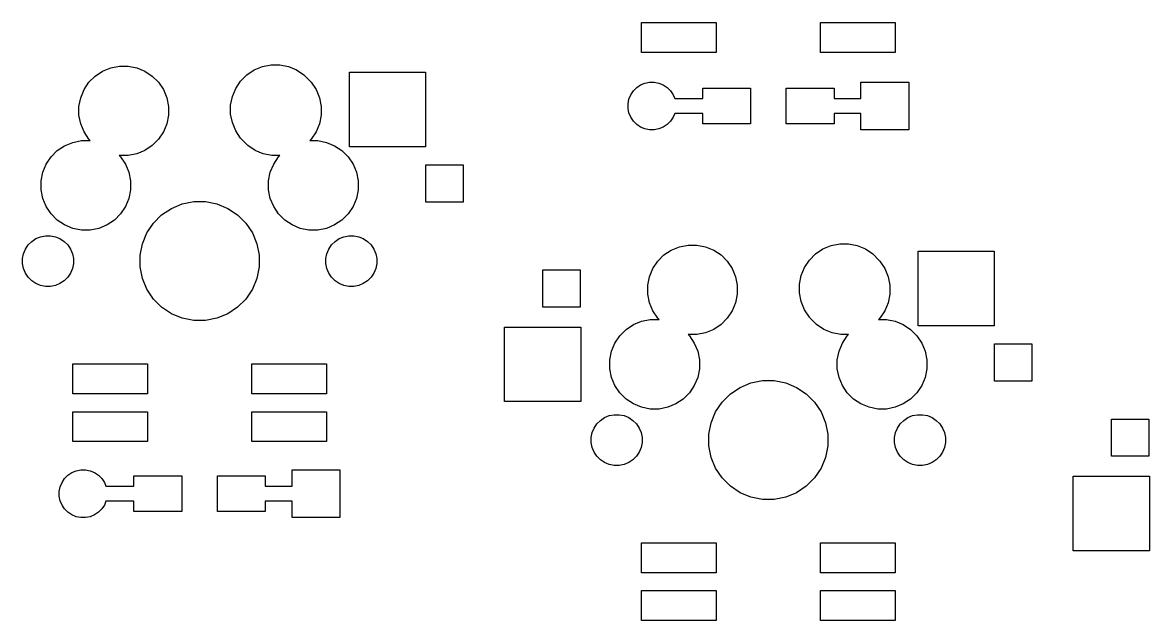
# Model space of a CAD drawing. Extents: x -9 to 124, y -88 to 15.
# Drawn here: x 51.22 to 88.97, y -42.15 to -22.1 of the extents above; entities that cross this region are included whole.
import ezdxf

# ---------------------------------------------------------------- set-up
doc = ezdxf.new("R2010")
doc.units = 0
doc.layers.add('BLACK', color=7, linetype='CONTINUOUS')

msp = doc.modelspace()

# ---------------------------------------------------------------- linework, layer by layer
at = {"layer": 'BLACK', "linetype": 'CONTINUOUS'}
for p, q in [((71.95, -23.1), (71.95, -22.1)), ((71.95, -22.1), (74.45, -22.1)), ((74.45, -22.1), (74.45, -23.1)), ((77.95, -23.1), (77.95, -22.1)), ((77.95, -22.1), (80.45, -22.1)), ((80.45, -22.1), (80.45, -23.1)), ((74.45, -23.1), (71.95, -23.1)), ((80.45, -23.1), (77.95, -23.1)), ((53.6538, -23.8949), (53.8995, -23.7307)), ((53.8995, -23.7307), (54.1725, -23.6176)), ((54.1725, -23.6176), (54.4623, -23.56)), ((54.4623, -23.56), (54.7577, -23.56)), ((54.7577, -23.56), (55.0475, -23.6176)), ((55.0475, -23.6176), (55.3205, -23.7307)), ((55.3205, -23.7307), (55.5662, -23.8949)), ((58.7338, -23.8549), (58.9795, -23.6907)), ((58.9795, -23.6907), (59.2525, -23.5776)), ((59.2525, -23.5776), (59.5423, -23.52)), ((59.5423, -23.52), (59.8377, -23.52)), ((59.8377, -23.52), (60.1275, -23.5776)), ((60.1275, -23.5776), (60.4005, -23.6907)), ((60.4005, -23.6907), (60.6462, -23.8549)), ((62.165, -26.27), (62.165, -23.77)), ((62.165, -23.77), (64.715, -23.77)), ((64.715, -23.77), (64.715, -26.27)), ((53.2807, -24.3495), (53.4449, -24.1038)), ((53.4449, -24.1038), (53.6538, -23.8949)), ((55.5662, -23.8949), (55.7751, -24.1038)), ((55.7751, -24.1038), (55.9393, -24.3495)), ((58.3607, -24.3095), (58.5249, -24.0638)), ((58.5249, -24.0638), (58.7338, -23.8549)), ((60.6462, -23.8549), (60.8551, -24.0638)), ((60.8551, -24.0638), (60.8753, -24.0939)), ((60.8753, -24.0939), (60.8851, -24.1038)), ((60.8851, -24.1038), (61.0493, -24.3495)), ((71.9211, -24.191), (72.0666, -24.1307)), ((72.0666, -24.1307), (72.2212, -24.1)), ((72.2212, -24.1), (72.3788, -24.1)), ((72.3788, -24.1), (72.5334, -24.1307)), ((72.5334, -24.1307), (72.6789, -24.191)), ((79.3, -24.65), (79.3, -24.1)), ((79.3, -24.1), (80.9, -24.1)), ((80.9, -24.1), (80.9, -25.7)), ((53.1676, -24.6225), (53.2807, -24.3495)), ((55.9393, -24.3495), (56.0524, -24.6225)), ((58.2476, -24.5825), (58.3607, -24.3095)), ((61.0493, -24.3495), (61.1624, -24.6225)), ((71.5307, -24.6666), (71.591, -24.5211)), ((71.591, -24.5211), (71.6786, -24.39)), ((71.6786, -24.39), (71.79, -24.2786)), ((71.79, -24.2786), (71.9211, -24.191)), ((72.6789, -24.191), (72.81, -24.2786)), ((72.81, -24.2786), (72.9214, -24.39)), ((72.9214, -24.39), (73.009, -24.5211)), ((73.009, -24.5211), (73.0624, -24.65)), ((74, -24.65), (74, -24.3)), ((74, -24.3), (75.6, -24.3)), ((75.6, -24.3), (75.6, -25.5)), ((76.8, -25.5), (76.8, -24.3)), ((76.8, -24.3), (78.4, -24.3)), ((78.4, -24.3), (78.4, -24.65)), ((53.11, -24.9123), (53.1676, -24.6225)), ((56.0524, -24.6225), (56.11, -24.9123)), ((58.19, -24.8723), (58.2476, -24.5825)), ((58.19, -25.1677), (58.19, -24.8723)), ((61.1624, -24.6225), (61.22, -24.9123)), ((71.5, -24.8212), (71.5307, -24.6666)), ((71.5, -24.9788), (71.5, -24.8212)), ((73.0624, -24.65), (74, -24.65)), ((78.4, -24.65), (79.3, -24.65)), ((53.11, -25.2077), (53.11, -24.9123)), ((53.1676, -25.4975), (53.11, -25.2077)), ((56.11, -25.2077), (56.0524, -25.4975)), ((56.11, -24.9123), (56.11, -25.2077)), ((58.2476, -25.4575), (58.19, -25.1677)), ((61.22, -25.2077), (61.1624, -25.4975)), ((61.22, -24.9123), (61.22, -25.2077)), ((71.5307, -25.1334), (71.5, -24.9788)), ((71.591, -25.2789), (71.5307, -25.1334)), ((71.6786, -25.41), (71.591, -25.2789)), ((73.009, -25.2789), (72.9214, -25.41)), ((73.0624, -25.15), (73.009, -25.2789)), ((74, -25.15), (73.0624, -25.15)), ((74, -25.5), (74, -25.15)), ((79.3, -25.15), (78.4, -25.15)), ((78.4, -25.15), (78.4, -25.5)), ((79.3, -25.7), (79.3, -25.15)), ((53.2807, -25.7705), (53.1676, -25.4975)), ((56.0524, -25.4975), (55.9393, -25.7705)), ((58.3607, -25.7305), (58.2476, -25.4575)), ((61.1624, -25.4975), (61.0493, -25.7705)), ((71.79, -25.5214), (71.6786, -25.41)), ((71.9211, -25.609), (71.79, -25.5214)), ((72.0666, -25.6693), (71.9211, -25.609)), ((72.6789, -25.609), (72.5334, -25.6693)), ((72.81, -25.5214), (72.6789, -25.609)), ((72.9214, -25.41), (72.81, -25.5214)), ((75.6, -25.5), (74, -25.5)), ((78.4, -25.5), (76.8, -25.5)), ((53.4449, -26.0162), (53.2807, -25.7705)), ((53.4889, -26.0602), (53.4449, -26.0162)), ((55.7751, -26.0162), (55.5662, -26.2251)), ((55.9393, -25.7705), (55.7751, -26.0162)), ((58.5249, -25.9762), (58.3607, -25.7305)), ((58.5347, -25.9861), (58.5249, -25.9762)), ((58.5549, -26.0162), (58.5347, -25.9861)), ((58.7638, -26.2251), (58.5549, -26.0162)), ((60.8851, -26.0162), (60.8413, -26.06)), ((61.0493, -25.7705), (60.8851, -26.0162)), ((72.2212, -25.7), (72.0666, -25.6693)), ((72.3788, -25.7), (72.2212, -25.7)), ((72.5334, -25.6693), (72.3788, -25.7)), ((80.9, -25.7), (79.3, -25.7)), ((52.1749, -26.6038), (52.3838, -26.3949)), ((52.3838, -26.3949), (52.6295, -26.2307)), ((52.6295, -26.2307), (52.9025, -26.1176)), ((52.9025, -26.1176), (53.1923, -26.06)), ((53.1923, -26.06), (53.4877, -26.06)), ((53.4877, -26.06), (53.4889, -26.0602)), ((55.3205, -26.3893), (55.0475, -26.5024)), ((55.5662, -26.2251), (55.3205, -26.3893)), ((59.0095, -26.3893), (58.7638, -26.2251)), ((59.2825, -26.5024), (59.0095, -26.3893)), ((60.8413, -26.06), (61.1077, -26.06)), ((61.1077, -26.06), (61.3975, -26.1176)), ((61.3975, -26.1176), (61.6705, -26.2307)), ((61.6705, -26.2307), (61.9162, -26.3949)), ((61.9162, -26.3949), (62.1251, -26.6038)), ((64.715, -26.27), (62.165, -26.27)), ((52.0107, -26.8495), (52.1749, -26.6038)), ((54.4623, -26.56), (54.4611, -26.5598)), ((54.4611, -26.5598), (54.5051, -26.6038)), ((54.7577, -26.56), (54.4623, -26.56)), ((54.5051, -26.6038), (54.6693, -26.8495)), ((55.0475, -26.5024), (54.7577, -26.56)), ((59.5723, -26.56), (59.2825, -26.5024)), ((59.8387, -26.56), (59.5723, -26.56)), ((59.6307, -26.8495), (59.7949, -26.6038)), ((59.7949, -26.6038), (59.8387, -26.56)), ((62.1251, -26.6038), (62.2893, -26.8495)), ((51.84, -27.4123), (51.8976, -27.1225)), ((51.8976, -27.1225), (52.0107, -26.8495)), ((54.6693, -26.8495), (54.7824, -27.1225)), ((54.7824, -27.1225), (54.84, -27.4123)), ((59.46, -27.4123), (59.5176, -27.1225)), ((59.5176, -27.1225), (59.6307, -26.8495)), ((62.2893, -26.8495), (62.4024, -27.1225)), ((62.4024, -27.1225), (62.46, -27.4123)), ((64.725, -28.125), (64.725, -26.875)), ((64.725, -26.875), (65.975, -26.875)), ((65.975, -26.875), (65.975, -28.125)), ((51.84, -27.7077), (51.84, -27.4123)), ((54.84, -27.4123), (54.84, -27.7077)), ((59.46, -27.7077), (59.46, -27.4123)), ((62.46, -27.4123), (62.46, -27.7077)), ((51.8976, -27.9975), (51.84, -27.7077)), ((54.84, -27.7077), (54.7824, -27.9975)), ((59.5176, -27.9975), (59.46, -27.7077)), ((62.46, -27.7077), (62.4024, -27.9975)), ((52.0107, -28.2705), (51.8976, -27.9975)), ((52.1749, -28.5162), (52.0107, -28.2705)), ((54.6693, -28.2705), (54.5051, -28.5162)), ((54.7824, -27.9975), (54.6693, -28.2705)), ((56.2055, -28.333), (56.5684, -28.1827)), ((56.5684, -28.1827), (56.9536, -28.1061)), ((56.9536, -28.1061), (57.3464, -28.1061)), ((57.3464, -28.1061), (57.7316, -28.1827)), ((57.7316, -28.1827), (58.0945, -28.333)), ((59.6307, -28.2705), (59.5176, -27.9975)), ((59.7949, -28.5162), (59.6307, -28.2705)), ((62.2893, -28.2705), (62.1251, -28.5162)), ((62.4024, -27.9975), (62.2893, -28.2705)), ((65.975, -28.125), (64.725, -28.125)), ((52.3838, -28.7251), (52.1749, -28.5162)), ((54.5051, -28.5162), (54.2962, -28.7251)), ((55.6012, -28.829), (55.879, -28.5512)), ((55.879, -28.5512), (56.2055, -28.333)), ((58.0945, -28.333), (58.421, -28.5512)), ((58.421, -28.5512), (58.6988, -28.829)), ((60.0038, -28.7251), (59.7949, -28.5162)), ((62.1251, -28.5162), (61.9162, -28.7251)), ((52.6295, -28.8893), (52.3838, -28.7251)), ((52.9025, -29.0024), (52.6295, -28.8893)), ((53.1923, -29.06), (52.9025, -29.0024)), ((53.4877, -29.06), (53.1923, -29.06)), ((53.7775, -29.0024), (53.4877, -29.06)), ((54.0505, -28.8893), (53.7775, -29.0024)), ((54.2962, -28.7251), (54.0505, -28.8893)), ((55.383, -29.1555), (55.6012, -28.829)), ((58.6988, -28.829), (58.917, -29.1555)), ((60.2495, -28.8893), (60.0038, -28.7251)), ((60.5225, -29.0024), (60.2495, -28.8893)), ((60.8123, -29.06), (60.5225, -29.0024)), ((61.1077, -29.06), (60.8123, -29.06)), ((61.3975, -29.0024), (61.1077, -29.06)), ((61.6705, -28.8893), (61.3975, -29.0024)), ((61.9162, -28.7251), (61.6705, -28.8893)), ((51.4091, -29.5576), (51.5276, -29.4391)), ((51.5276, -29.4391), (51.6669, -29.3459)), ((51.6669, -29.3459), (51.8218, -29.2818)), ((51.8218, -29.2818), (51.9862, -29.2491)), ((51.9862, -29.2491), (52.1538, -29.2491)), ((52.1538, -29.2491), (52.3182, -29.2818)), ((52.3182, -29.2818), (52.4731, -29.3459)), ((52.4731, -29.3459), (52.6124, -29.4391)), ((52.6124, -29.4391), (52.7309, -29.5576)), ((55.2327, -29.5184), (55.383, -29.1555)), ((58.917, -29.1555), (59.0673, -29.5184)), ((61.5691, -29.5576), (61.6876, -29.4391)), ((61.6876, -29.4391), (61.8269, -29.3459)), ((61.8269, -29.3459), (61.9818, -29.2818)), ((61.9818, -29.2818), (62.1462, -29.2491)), ((62.1462, -29.2491), (62.3138, -29.2491)), ((62.3138, -29.2491), (62.4782, -29.2818)), ((62.4782, -29.2818), (62.6331, -29.3459)), ((62.6331, -29.3459), (62.7724, -29.4391)), ((62.7724, -29.4391), (62.8909, -29.5576)), ((51.2518, -29.8518), (51.3159, -29.6969)), ((51.3159, -29.6969), (51.4091, -29.5576)), ((52.7309, -29.5576), (52.8241, -29.6969)), ((52.8241, -29.6969), (52.8882, -29.8518)), ((55.1561, -29.9036), (55.2327, -29.5184)), ((59.0673, -29.5184), (59.1439, -29.9036)), ((61.4118, -29.8518), (61.4759, -29.6969)), ((61.4759, -29.6969), (61.5691, -29.5576)), ((62.8909, -29.5576), (62.9841, -29.6969)), ((62.9841, -29.6969), (63.0482, -29.8518)), ((72.7038, -29.8949), (72.9495, -29.7307)), ((72.9495, -29.7307), (73.2225, -29.6176)), ((73.2225, -29.6176), (73.5123, -29.56)), ((73.5123, -29.56), (73.8077, -29.56)), ((73.8077, -29.56), (74.0975, -29.6176)), ((74.0975, -29.6176), (74.3705, -29.7307)), ((74.3705, -29.7307), (74.6162, -29.8949)), ((77.7838, -29.8549), (78.0295, -29.6907)), ((78.0295, -29.6907), (78.3025, -29.5776)), ((78.3025, -29.5776), (78.5923, -29.52)), ((78.5923, -29.52), (78.8877, -29.52)), ((78.8877, -29.52), (79.1775, -29.5776)), ((79.1775, -29.5776), (79.4505, -29.6907)), ((79.4505, -29.6907), (79.6962, -29.8549)), ((81.215, -32.27), (81.215, -29.77)), ((81.215, -29.77), (83.765, -29.77)), ((83.765, -29.77), (83.765, -32.27)), ((51.2191, -30.0162), (51.2518, -29.8518)), ((51.2191, -30.1838), (51.2191, -30.0162)), ((51.2518, -30.3482), (51.2191, -30.1838)), ((52.8882, -29.8518), (52.9209, -30.0162)), ((52.9209, -30.1838), (52.8882, -30.3482)), ((52.9209, -30.0162), (52.9209, -30.1838)), ((55.1561, -30.2964), (55.1561, -29.9036)), ((59.1439, -29.9036), (59.1439, -30.2964)), ((61.3791, -30.0162), (61.4118, -29.8518)), ((61.3791, -30.1838), (61.3791, -30.0162)), ((61.4118, -30.3482), (61.3791, -30.1838)), ((63.0482, -29.8518), (63.0809, -30.0162)), ((63.0809, -30.1838), (63.0482, -30.3482)), ((63.0809, -30.0162), (63.0809, -30.1838)), ((72.3307, -30.3495), (72.4949, -30.1038)), ((72.4949, -30.1038), (72.7038, -29.8949)), ((74.6162, -29.8949), (74.8251, -30.1038)), ((74.8251, -30.1038), (74.9893, -30.3495)), ((77.4107, -30.3095), (77.5749, -30.0638)), ((77.5749, -30.0638), (77.7838, -29.8549)), ((79.6962, -29.8549), (79.9051, -30.0638)), ((79.9051, -30.0638), (79.9253, -30.0939)), ((79.9253, -30.0939), (79.9351, -30.1038)), ((79.9351, -30.1038), (80.0993, -30.3495)), ((51.3159, -30.5031), (51.2518, -30.3482)), ((51.4091, -30.6424), (51.3159, -30.5031)), ((52.8241, -30.5031), (52.7309, -30.6424)), ((52.8882, -30.3482), (52.8241, -30.5031)), ((55.2327, -30.6816), (55.1561, -30.2964)), ((59.1439, -30.2964), (59.0673, -30.6816)), ((61.4759, -30.5031), (61.4118, -30.3482)), ((61.5691, -30.6424), (61.4759, -30.5031)), ((62.9841, -30.5031), (62.8909, -30.6424)), ((63.0482, -30.3482), (62.9841, -30.5031)), ((68.645, -31.645), (68.645, -30.395)), ((68.645, -30.395), (69.895, -30.395)), ((69.895, -30.395), (69.895, -31.645)), ((72.2176, -30.6225), (72.3307, -30.3495)), ((74.9893, -30.3495), (75.1024, -30.6225)), ((77.2976, -30.5825), (77.4107, -30.3095)), ((80.0993, -30.3495), (80.2124, -30.6225)), ((51.5276, -30.7609), (51.4091, -30.6424)), ((51.6669, -30.8541), (51.5276, -30.7609)), ((51.8218, -30.9182), (51.6669, -30.8541)), ((51.9862, -30.9509), (51.8218, -30.9182)), ((52.1538, -30.9509), (51.9862, -30.9509)), ((52.3182, -30.9182), (52.1538, -30.9509)), ((52.4731, -30.8541), (52.3182, -30.9182)), ((52.6124, -30.7609), (52.4731, -30.8541)), ((52.7309, -30.6424), (52.6124, -30.7609)), ((55.383, -31.0445), (55.2327, -30.6816)), ((59.0673, -30.6816), (58.917, -31.0445)), ((61.6876, -30.7609), (61.5691, -30.6424)), ((61.8269, -30.8541), (61.6876, -30.7609)), ((61.9818, -30.9182), (61.8269, -30.8541)), ((62.1462, -30.9509), (61.9818, -30.9182)), ((62.3138, -30.9509), (62.1462, -30.9509)), ((62.4782, -30.9182), (62.3138, -30.9509)), ((62.6331, -30.8541), (62.4782, -30.9182)), ((62.7724, -30.7609), (62.6331, -30.8541)), ((62.8909, -30.6424), (62.7724, -30.7609)), ((72.16, -30.9123), (72.2176, -30.6225)), ((72.16, -31.2077), (72.16, -30.9123)), ((75.1024, -30.6225), (75.16, -30.9123)), ((75.16, -30.9123), (75.16, -31.2077)), ((77.24, -30.8723), (77.2976, -30.5825)), ((77.24, -31.1677), (77.24, -30.8723)), ((80.2124, -30.6225), (80.27, -30.9123)), ((80.27, -30.9123), (80.27, -31.2077)), ((55.6012, -31.371), (55.383, -31.0445)), ((58.917, -31.0445), (58.6988, -31.371)), ((72.2176, -31.4975), (72.16, -31.2077)), ((75.16, -31.2077), (75.1024, -31.4975)), ((77.2976, -31.4575), (77.24, -31.1677)), ((80.27, -31.2077), (80.2124, -31.4975)), ((55.879, -31.6488), (55.6012, -31.371)), ((56.2055, -31.867), (55.879, -31.6488)), ((58.421, -31.6488), (58.0945, -31.867)), ((58.6988, -31.371), (58.421, -31.6488)), ((69.895, -31.645), (68.645, -31.645)), ((72.3307, -31.7705), (72.2176, -31.4975)), ((75.1024, -31.4975), (74.9893, -31.7705)), ((77.4107, -31.7305), (77.2976, -31.4575)), ((80.2124, -31.4975), (80.0993, -31.7705)), ((56.5684, -32.0173), (56.2055, -31.867)), ((56.9536, -32.0939), (56.5684, -32.0173)), ((57.7316, -32.0173), (57.3464, -32.0939)), ((58.0945, -31.867), (57.7316, -32.0173)), ((71.9525, -32.1176), (72.2423, -32.06)), ((72.2423, -32.06), (72.5377, -32.06)), ((72.4949, -32.0162), (72.3307, -31.7705)), ((72.5389, -32.0602), (72.4949, -32.0162)), ((72.5377, -32.06), (72.5389, -32.0602)), ((74.8251, -32.0162), (74.6162, -32.2251)), ((74.9893, -31.7705), (74.8251, -32.0162)), ((77.5749, -31.9762), (77.4107, -31.7305)), ((77.5847, -31.9861), (77.5749, -31.9762)), ((77.6049, -32.0162), (77.5847, -31.9861)), ((77.8138, -32.2251), (77.6049, -32.0162)), ((79.9351, -32.0162), (79.8913, -32.06)), ((79.8913, -32.06), (80.1577, -32.06)), ((80.0993, -31.7705), (79.9351, -32.0162)), ((80.1577, -32.06), (80.4475, -32.1176)), ((57.3464, -32.0939), (56.9536, -32.0939)), ((67.365, -34.81), (67.365, -32.31)), ((67.365, -32.31), (69.915, -32.31)), ((69.915, -32.31), (69.915, -34.81)), ((71.2249, -32.6038), (71.4338, -32.3949)), ((71.4338, -32.3949), (71.6795, -32.2307)), ((71.6795, -32.2307), (71.9525, -32.1176)), ((74.3705, -32.3893), (74.0975, -32.5024)), ((74.6162, -32.2251), (74.3705, -32.3893)), ((78.0595, -32.3893), (77.8138, -32.2251)), ((78.3325, -32.5024), (78.0595, -32.3893)), ((80.4475, -32.1176), (80.7205, -32.2307)), ((80.7205, -32.2307), (80.9662, -32.3949)), ((80.9662, -32.3949), (81.1751, -32.6038)), ((83.765, -32.27), (81.215, -32.27)), ((71.0607, -32.8495), (71.2249, -32.6038)), ((73.5123, -32.56), (73.5111, -32.5598)), ((73.5111, -32.5598), (73.5551, -32.6038)), ((73.8077, -32.56), (73.5123, -32.56)), ((73.5551, -32.6038), (73.7193, -32.8495)), ((74.0975, -32.5024), (73.8077, -32.56)), ((78.6223, -32.56), (78.3325, -32.5024)), ((78.8887, -32.56), (78.6223, -32.56)), ((78.6807, -32.8495), (78.8449, -32.6038)), ((78.8449, -32.6038), (78.8887, -32.56)), ((81.1751, -32.6038), (81.3393, -32.8495)), ((70.89, -33.4123), (70.9476, -33.1225)), ((70.9476, -33.1225), (71.0607, -32.8495)), ((73.7193, -32.8495), (73.8324, -33.1225)), ((73.8324, -33.1225), (73.89, -33.4123)), ((78.51, -33.4123), (78.5676, -33.1225)), ((78.5676, -33.1225), (78.6807, -32.8495)), ((81.3393, -32.8495), (81.4524, -33.1225)), ((81.4524, -33.1225), (81.51, -33.4123)), ((83.775, -34.125), (83.775, -32.875)), ((83.775, -32.875), (85.025, -32.875)), ((85.025, -32.875), (85.025, -34.125)), ((52.9, -34.55), (52.9, -33.55)), ((52.9, -33.55), (55.4, -33.55)), ((55.4, -33.55), (55.4, -34.55)), ((58.9, -34.55), (58.9, -33.55)), ((58.9, -33.55), (61.4, -33.55)), ((61.4, -33.55), (61.4, -34.55)), ((70.89, -33.7077), (70.89, -33.4123)), ((73.89, -33.4123), (73.89, -33.7077)), ((78.51, -33.7077), (78.51, -33.4123)), ((81.51, -33.4123), (81.51, -33.7077)), ((70.9476, -33.9975), (70.89, -33.7077)), ((73.89, -33.7077), (73.8324, -33.9975)), ((78.5676, -33.9975), (78.51, -33.7077)), ((81.51, -33.7077), (81.4524, -33.9975)), ((71.0607, -34.2705), (70.9476, -33.9975)), ((71.2249, -34.5162), (71.0607, -34.2705)), ((73.7193, -34.2705), (73.5551, -34.5162)), ((73.8324, -33.9975), (73.7193, -34.2705)), ((74.929, -34.5512), (75.2555, -34.333)), ((75.2555, -34.333), (75.6184, -34.1827)), ((75.6184, -34.1827), (76.0036, -34.1061)), ((76.0036, -34.1061), (76.3964, -34.1061)), ((76.3964, -34.1061), (76.7816, -34.1827)), ((76.7816, -34.1827), (77.1445, -34.333)), ((77.1445, -34.333), (77.471, -34.5512)), ((78.6807, -34.2705), (78.5676, -33.9975)), ((78.8449, -34.5162), (78.6807, -34.2705)), ((81.3393, -34.2705), (81.1751, -34.5162)), ((81.4524, -33.9975), (81.3393, -34.2705)), ((85.025, -34.125), (83.775, -34.125)), ((55.4, -34.55), (52.9, -34.55)), ((61.4, -34.55), (58.9, -34.55)), ((71.4338, -34.7251), (71.2249, -34.5162)), ((71.6795, -34.8893), (71.4338, -34.7251)), ((73.3462, -34.7251), (73.1005, -34.8893)), ((73.5551, -34.5162), (73.3462, -34.7251)), ((74.6512, -34.829), (74.929, -34.5512)), ((77.471, -34.5512), (77.7488, -34.829)), ((79.0538, -34.7251), (78.8449, -34.5162)), ((79.2995, -34.8893), (79.0538, -34.7251)), ((80.9662, -34.7251), (80.7205, -34.8893)), ((81.1751, -34.5162), (80.9662, -34.7251)), ((69.915, -34.81), (67.365, -34.81)), ((71.9525, -35.0024), (71.6795, -34.8893)), ((72.2423, -35.06), (71.9525, -35.0024)), ((72.5377, -35.06), (72.2423, -35.06)), ((72.8275, -35.0024), (72.5377, -35.06)), ((73.1005, -34.8893), (72.8275, -35.0024)), ((74.433, -35.1555), (74.6512, -34.829)), ((77.7488, -34.829), (77.967, -35.1555)), ((79.5725, -35.0024), (79.2995, -34.8893)), ((79.8623, -35.06), (79.5725, -35.0024)), ((80.1577, -35.06), (79.8623, -35.06)), ((80.4475, -35.0024), (80.1577, -35.06)), ((80.7205, -34.8893), (80.4475, -35.0024)), ((52.9, -36.15), (52.9, -35.15)), ((52.9, -35.15), (55.4, -35.15)), ((55.4, -35.15), (55.4, -36.15)), ((58.9, -36.15), (58.9, -35.15)), ((58.9, -35.15), (61.4, -35.15)), ((61.4, -35.15), (61.4, -36.15)), ((70.4591, -35.5576), (70.5776, -35.4391)), ((70.5776, -35.4391), (70.7169, -35.3459)), ((70.7169, -35.3459), (70.8718, -35.2818)), ((70.8718, -35.2818), (71.0362, -35.2491)), ((71.0362, -35.2491), (71.2038, -35.2491)), ((71.2038, -35.2491), (71.3682, -35.2818)), ((71.3682, -35.2818), (71.5231, -35.3459)), ((71.5231, -35.3459), (71.6624, -35.4391)), ((71.6624, -35.4391), (71.7809, -35.5576)), ((74.2827, -35.5184), (74.433, -35.1555)), ((77.967, -35.1555), (78.1173, -35.5184)), ((80.6191, -35.5576), (80.7376, -35.4391)), ((80.7376, -35.4391), (80.8769, -35.3459)), ((80.8769, -35.3459), (81.0318, -35.2818)), ((81.0318, -35.2818), (81.1962, -35.2491)), ((81.1962, -35.2491), (81.3638, -35.2491)), ((81.3638, -35.2491), (81.5282, -35.2818)), ((81.5282, -35.2818), (81.6831, -35.3459)), ((81.6831, -35.3459), (81.8224, -35.4391)), ((81.8224, -35.4391), (81.9409, -35.5576)), ((87.695, -36.645), (87.695, -35.395)), ((87.695, -35.395), (88.945, -35.395)), ((88.945, -35.395), (88.945, -36.645)), ((70.2691, -36.0162), (70.3018, -35.8518)), ((70.3018, -35.8518), (70.3659, -35.6969)), ((70.3659, -35.6969), (70.4591, -35.5576)), ((71.7809, -35.5576), (71.8741, -35.6969)), ((71.8741, -35.6969), (71.9382, -35.8518)), ((71.9382, -35.8518), (71.9709, -36.0162)), ((74.2061, -35.9036), (74.2827, -35.5184)), ((78.1173, -35.5184), (78.1939, -35.9036)), ((80.4291, -36.0162), (80.4618, -35.8518)), ((80.4618, -35.8518), (80.5259, -35.6969)), ((80.5259, -35.6969), (80.6191, -35.5576)), ((81.9409, -35.5576), (82.0341, -35.6969)), ((82.0341, -35.6969), (82.0982, -35.8518)), ((82.0982, -35.8518), (82.1309, -36.0162)), ((55.4, -36.15), (52.9, -36.15)), ((61.4, -36.15), (58.9, -36.15)), ((70.2691, -36.1838), (70.2691, -36.0162)), ((70.3018, -36.3482), (70.2691, -36.1838)), ((71.9709, -36.1838), (71.9382, -36.3482)), ((71.9709, -36.0162), (71.9709, -36.1838)), ((74.2061, -36.2964), (74.2061, -35.9036)), ((78.1939, -35.9036), (78.1939, -36.2964)), ((80.4291, -36.1838), (80.4291, -36.0162)), ((80.4618, -36.3482), (80.4291, -36.1838)), ((82.1309, -36.1838), (82.0982, -36.3482)), ((82.1309, -36.0162), (82.1309, -36.1838)), ((70.3659, -36.5031), (70.3018, -36.3482)), ((70.4591, -36.6424), (70.3659, -36.5031)), ((71.8741, -36.5031), (71.7809, -36.6424)), ((71.9382, -36.3482), (71.8741, -36.5031)), ((74.2827, -36.6816), (74.2061, -36.2964)), ((78.1939, -36.2964), (78.1173, -36.6816)), ((80.5259, -36.5031), (80.4618, -36.3482)), ((80.6191, -36.6424), (80.5259, -36.5031)), ((82.0341, -36.5031), (81.9409, -36.6424)), ((82.0982, -36.3482), (82.0341, -36.5031)), ((70.5776, -36.7609), (70.4591, -36.6424)), ((70.7169, -36.8541), (70.5776, -36.7609)), ((70.8718, -36.9182), (70.7169, -36.8541)), ((71.0362, -36.9509), (70.8718, -36.9182)), ((71.2038, -36.9509), (71.0362, -36.9509)), ((71.3682, -36.9182), (71.2038, -36.9509)), ((71.5231, -36.8541), (71.3682, -36.9182)), ((71.6624, -36.7609), (71.5231, -36.8541)), ((71.7809, -36.6424), (71.6624, -36.7609)), ((74.433, -37.0445), (74.2827, -36.6816)), ((78.1173, -36.6816), (77.967, -37.0445)), ((80.7376, -36.7609), (80.6191, -36.6424)), ((80.8769, -36.8541), (80.7376, -36.7609)), ((81.0318, -36.9182), (80.8769, -36.8541)), ((81.1962, -36.9509), (81.0318, -36.9182)), ((81.3638, -36.9509), (81.1962, -36.9509)), ((81.5282, -36.9182), (81.3638, -36.9509)), ((81.6831, -36.8541), (81.5282, -36.9182)), ((81.8224, -36.7609), (81.6831, -36.8541)), ((81.9409, -36.6424), (81.8224, -36.7609)), ((88.945, -36.645), (87.695, -36.645)), ((52.6286, -37.39), (52.74, -37.2786)), ((52.74, -37.2786), (52.8711, -37.191)), ((52.8711, -37.191), (53.0166, -37.1307)), ((53.0166, -37.1307), (53.1712, -37.1)), ((53.1712, -37.1), (53.3288, -37.1)), ((53.3288, -37.1), (53.4834, -37.1307)), ((53.4834, -37.1307), (53.6289, -37.191)), ((53.6289, -37.191), (53.76, -37.2786)), ((53.76, -37.2786), (53.8714, -37.39)), ((54.95, -37.65), (54.95, -37.3)), ((54.95, -37.3), (56.55, -37.3)), ((56.55, -37.3), (56.55, -38.5)), ((57.75, -38.5), (57.75, -37.3)), ((57.75, -37.3), (59.35, -37.3)), ((59.35, -37.3), (59.35, -37.65)), ((60.25, -37.65), (60.25, -37.1)), ((60.25, -37.1), (61.85, -37.1)), ((61.85, -37.1), (61.85, -38.7)), ((74.6512, -37.371), (74.433, -37.0445)), ((77.967, -37.0445), (77.7488, -37.371)), ((86.415, -39.81), (86.415, -37.31)), ((86.415, -37.31), (88.965, -37.31)), ((88.965, -37.31), (88.965, -39.81)), ((52.45, -37.8212), (52.4807, -37.6666)), ((52.4807, -37.6666), (52.541, -37.5211)), ((52.541, -37.5211), (52.6286, -37.39)), ((53.8714, -37.39), (53.959, -37.5211)), ((53.959, -37.5211), (54.0124, -37.65)), ((54.0124, -37.65), (54.95, -37.65)), ((59.35, -37.65), (60.25, -37.65)), ((74.929, -37.6488), (74.6512, -37.371)), ((75.2555, -37.867), (74.929, -37.6488)), ((77.471, -37.6488), (77.1445, -37.867)), ((77.7488, -37.371), (77.471, -37.6488)), ((52.45, -37.9788), (52.45, -37.8212)), ((52.4807, -38.1334), (52.45, -37.9788)), ((75.6184, -38.0173), (75.2555, -37.867)), ((76.0036, -38.0939), (75.6184, -38.0173)), ((76.3964, -38.0939), (76.0036, -38.0939)), ((76.7816, -38.0173), (76.3964, -38.0939)), ((77.1445, -37.867), (76.7816, -38.0173)), ((52.541, -38.2789), (52.4807, -38.1334)), ((52.6286, -38.41), (52.541, -38.2789)), ((52.74, -38.5214), (52.6286, -38.41)), ((53.8714, -38.41), (53.76, -38.5214)), ((53.959, -38.2789), (53.8714, -38.41)), ((54.0124, -38.15), (53.959, -38.2789)), ((54.95, -38.15), (54.0124, -38.15)), ((54.95, -38.5), (54.95, -38.15)), ((56.55, -38.5), (54.95, -38.5)), ((59.35, -38.5), (57.75, -38.5)), ((60.25, -38.15), (59.35, -38.15)), ((59.35, -38.15), (59.35, -38.5)), ((60.25, -38.7), (60.25, -38.15)), ((52.8711, -38.609), (52.74, -38.5214)), ((53.0166, -38.6693), (52.8711, -38.609)), ((53.1712, -38.7), (53.0166, -38.6693)), ((53.3288, -38.7), (53.1712, -38.7)), ((53.4834, -38.6693), (53.3288, -38.7)), ((53.6289, -38.609), (53.4834, -38.6693)), ((53.76, -38.5214), (53.6289, -38.609)), ((61.85, -38.7), (60.25, -38.7)), ((71.95, -40.55), (71.95, -39.55)), ((71.95, -39.55), (74.45, -39.55)), ((74.45, -39.55), (74.45, -40.55)), ((77.95, -40.55), (77.95, -39.55)), ((77.95, -39.55), (80.45, -39.55)), ((80.45, -39.55), (80.45, -40.55)), ((88.965, -39.81), (86.415, -39.81)), ((74.45, -40.55), (71.95, -40.55)), ((80.45, -40.55), (77.95, -40.55)), ((71.95, -42.15), (71.95, -41.15)), ((71.95, -41.15), (74.45, -41.15)), ((74.45, -41.15), (74.45, -42.15)), ((77.95, -42.15), (77.95, -41.15)), ((77.95, -41.15), (80.45, -41.15)), ((80.45, -41.15), (80.45, -42.15)), ((74.45, -42.15), (71.95, -42.15)), ((80.45, -42.15), (77.95, -42.15))]:
    msp.add_line(p, q, dxfattribs=at)

doc.saveas('drawing.dxf')
